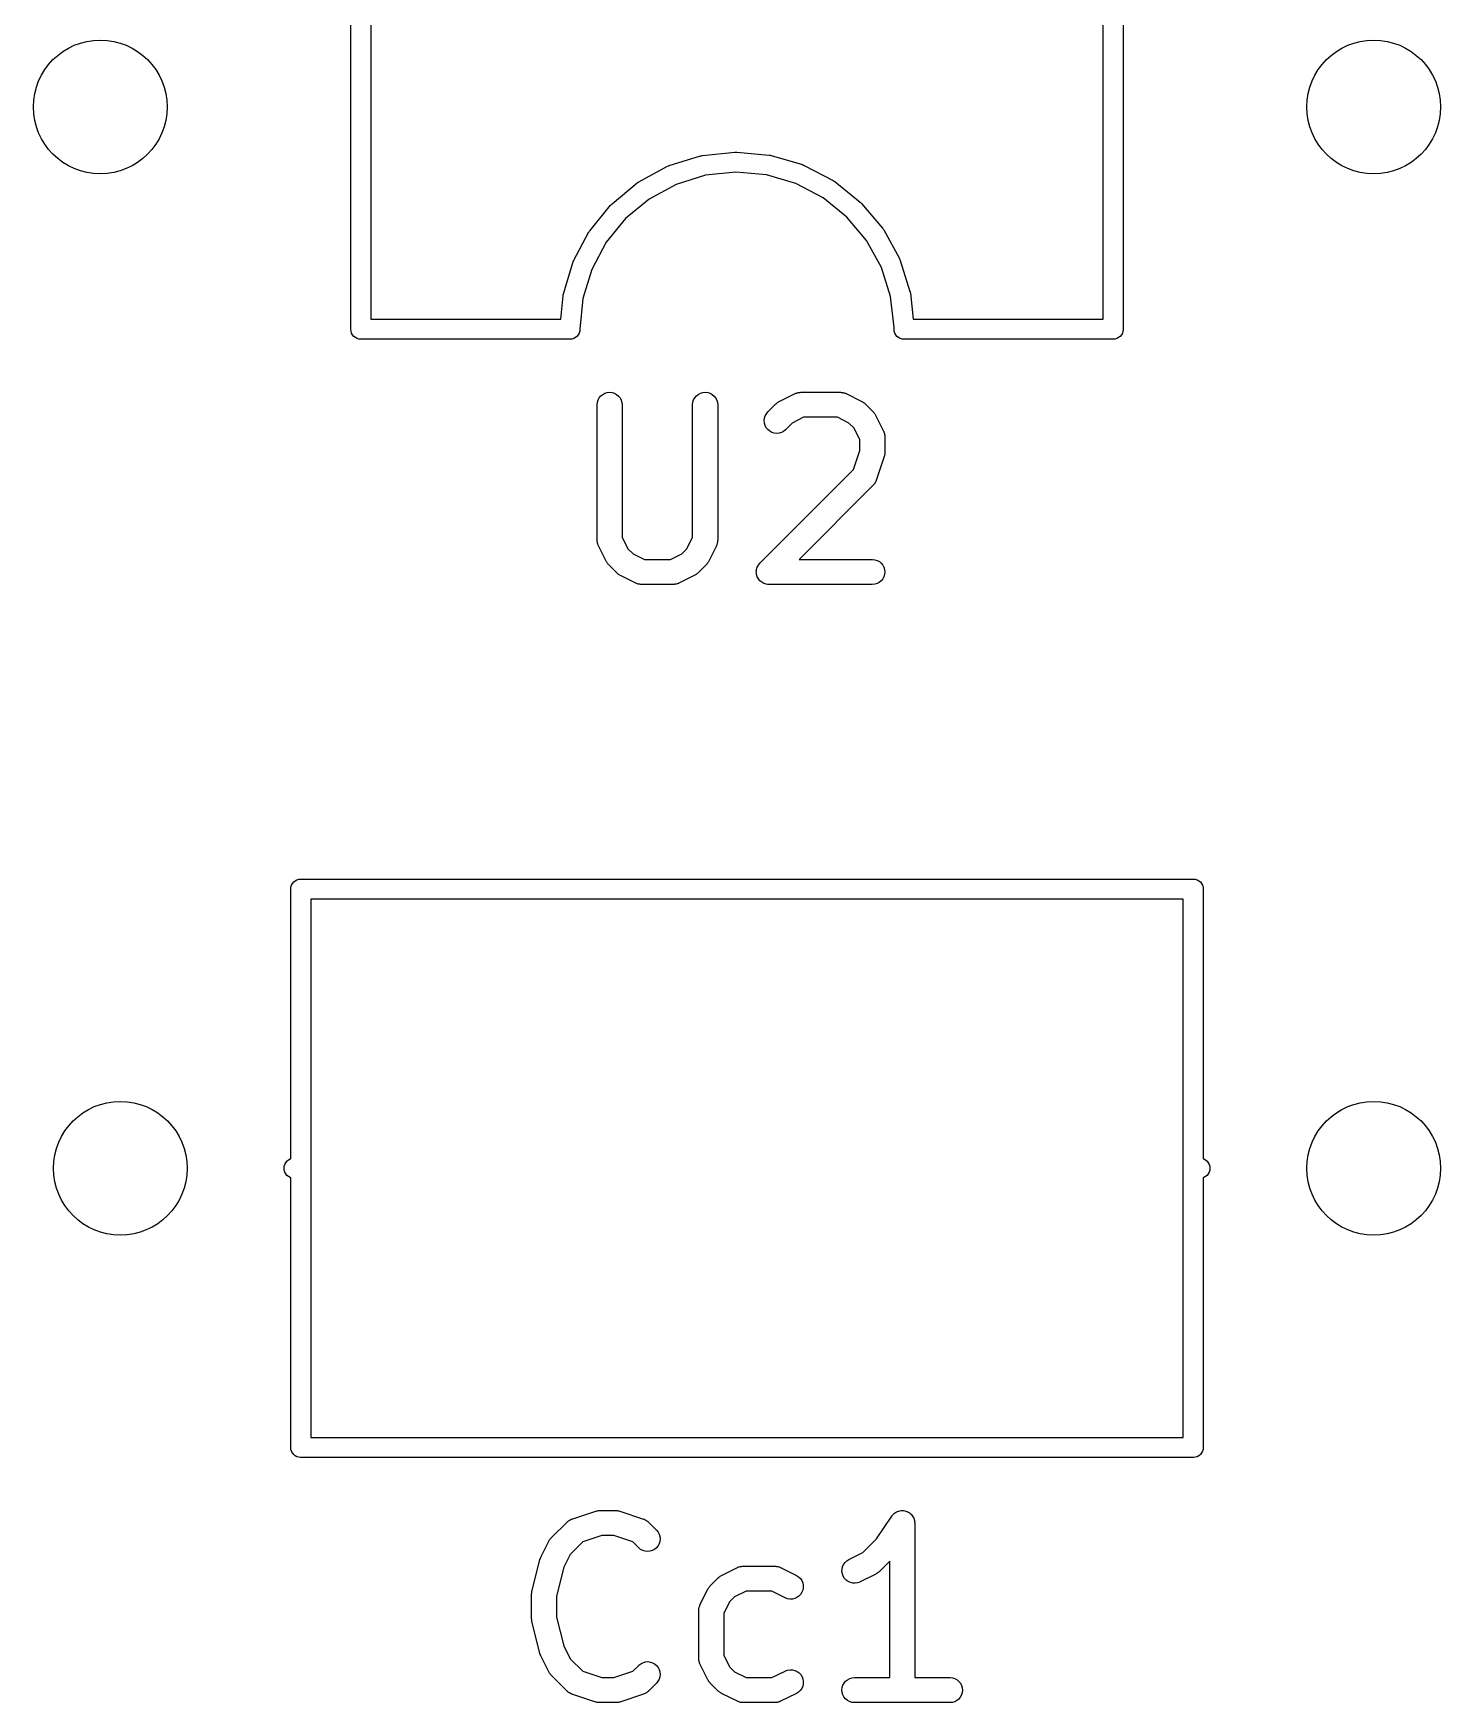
# Model space of a CAD drawing. Extents: x 93.9 to 128.9, y -118.8 to -92.
# Drawn here: x 94.85 to 103.27, y -118.77 to -108.78 of the extents above; entities that cross this region are included whole.
import ezdxf

# ---------------------------------------------------------------- set-up
doc = ezdxf.new("R2010")
doc.units = 0
doc.layers.add('BLACK', color=7, linetype='CONTINUOUS')

msp = doc.modelspace()

# ---------------------------------------------------------------- linework, layer by layer
at = {"layer": 'BLACK', "linetype": 'CONTINUOUS'}
for p, q in [((96.75, -110.547), (96.75, -100.273)), ((96.87, -100.33), (96.87, -110.49)), ((101.25, -110.49), (101.25, -100.33)), ((101.37, -100.273), (101.37, -110.547)), ((98.6547, -109.571), (98.8412, -109.513)), ((98.8412, -109.513), (98.842, -109.513)), ((98.842, -109.513), (98.8474, -109.512)), ((98.8474, -109.512), (98.8526, -109.511)), ((98.8526, -109.511), (99.0467, -109.49)), ((99.0467, -109.49), (99.0476, -109.49)), ((99.0476, -109.49), (99.053, -109.49)), ((99.053, -109.49), (99.0585, -109.49)), ((99.0585, -109.49), (99.2528, -109.508)), ((99.2528, -109.508), (99.2537, -109.508)), ((99.2537, -109.508), (99.259, -109.509)), ((99.259, -109.509), (99.2643, -109.51)), ((99.2643, -109.51), (99.4515, -109.565)), ((98.4723, -109.668), (98.6439, -109.575)), ((98.6439, -109.575), (98.6447, -109.575)), ((98.6447, -109.575), (98.6497, -109.573)), ((98.6497, -109.573), (98.6547, -109.571)), ((98.871, -109.629), (98.6958, -109.684)), ((99.0534, -109.61), (98.871, -109.629)), ((99.2361, -109.627), (99.0534, -109.61)), ((99.412, -109.679), (99.2361, -109.627)), ((99.4515, -109.565), (99.4523, -109.565)), ((99.4523, -109.565), (99.4574, -109.568)), ((99.4574, -109.568), (99.4624, -109.57)), ((99.4624, -109.57), (99.6354, -109.66)), ((98.3122, -109.799), (98.4626, -109.675)), ((98.4626, -109.675), (98.4632, -109.674)), ((98.4632, -109.674), (98.4678, -109.671)), ((98.4678, -109.671), (98.4723, -109.668)), ((98.6958, -109.684), (98.5345, -109.771)), ((99.5746, -109.764), (99.412, -109.679)), ((99.6354, -109.66), (99.6361, -109.66)), ((99.6361, -109.66), (99.6406, -109.664)), ((99.6406, -109.664), (99.6452, -109.666)), ((99.6452, -109.666), (99.7973, -109.789)), ((98.1806, -109.959), (98.3039, -109.807)), ((98.3039, -109.807), (98.3045, -109.807)), ((98.3045, -109.807), (98.3084, -109.803)), ((98.3084, -109.803), (98.3122, -109.799)), ((98.5345, -109.771), (98.3932, -109.888)), ((99.7175, -109.879), (99.5746, -109.764)), ((99.7973, -109.789), (99.7979, -109.789)), ((99.7979, -109.789), (99.8018, -109.793)), ((99.8018, -109.793), (99.8056, -109.797)), ((99.8056, -109.797), (99.9311, -109.946)), ((98.3932, -109.888), (98.2773, -110.03)), ((99.8354, -110.019), (99.7175, -109.879)), ((99.9311, -109.946), (99.9316, -109.947)), ((99.9316, -109.947), (99.9346, -109.952)), ((99.9346, -109.952), (99.9377, -109.956)), ((99.9377, -109.956), (100.032, -110.127)), ((98.0825, -110.141), (98.1741, -109.968)), ((98.1741, -109.968), (98.1745, -109.968)), ((98.1745, -109.968), (98.1776, -109.963)), ((98.1776, -109.963), (98.1806, -109.959)), ((98.2773, -110.03), (98.1912, -110.192)), ((99.9237, -110.18), (99.8354, -110.019)), ((98.0216, -110.338), (98.078, -110.152)), ((98.078, -110.152), (98.0783, -110.151)), ((98.0783, -110.151), (98.0804, -110.146)), ((98.0804, -110.146), (98.0825, -110.141)), ((100.032, -110.127), (100.032, -110.128)), ((100.032, -110.128), (100.034, -110.133)), ((100.034, -110.133), (100.036, -110.138)), ((100.036, -110.138), (100.095, -110.324)), ((98.1912, -110.192), (98.1382, -110.367)), ((99.9792, -110.355), (99.9237, -110.18)), ((98.0056, -110.49), (98.0193, -110.35)), ((98.0193, -110.35), (98.0194, -110.349)), ((98.0194, -110.349), (98.0206, -110.344)), ((98.0206, -110.344), (98.0216, -110.338)), ((99.9999, -110.54), (99.9792, -110.355)), ((100.095, -110.324), (100.096, -110.325)), ((100.096, -110.325), (100.097, -110.33)), ((100.097, -110.33), (100.098, -110.335)), ((100.098, -110.335), (100.115, -110.49)), ((98.1382, -110.367), (98.1203, -110.55)), ((96.7497, -110.55), (96.75, -110.547)), ((96.7509, -110.562), (96.7497, -110.55)), ((96.87, -110.49), (98.0056, -110.49)), ((98.1203, -110.55), (98.1191, -110.562)), ((98.1203, -110.55), (98.1203, -110.55)), ((99.9997, -110.55), (100, -110.547)), ((100.001, -110.562), (99.9997, -110.55)), ((100, -110.547), (99.9999, -110.54)), ((100.115, -110.49), (101.25, -110.49)), ((101.37, -110.556), (101.369, -110.562)), ((101.37, -110.547), (101.37, -110.55)), ((101.37, -110.55), (101.37, -110.553)), ((101.37, -110.553), (101.37, -110.553)), ((101.37, -110.553), (101.37, -110.556)), ((96.7543, -110.573), (96.7509, -110.562)), ((96.7599, -110.583), (96.7543, -110.573)), ((96.7674, -110.593), (96.7599, -110.583)), ((96.7765, -110.6), (96.7674, -110.593)), ((96.7869, -110.606), (96.7765, -110.6)), ((96.7982, -110.609), (96.7869, -110.606)), ((96.8071, -110.61), (96.7982, -110.609)), ((96.81, -110.61), (96.8071, -110.61)), ((96.8071, -110.61), (96.8071, -110.61)), ((96.8129, -110.61), (96.81, -110.61)), ((98.0629, -110.61), (96.8129, -110.61)), ((98.0718, -110.609), (98.0629, -110.61)), ((98.0831, -110.606), (98.0718, -110.609)), ((98.0935, -110.6), (98.0831, -110.606)), ((98.1026, -110.593), (98.0935, -110.6)), ((98.1101, -110.583), (98.1026, -110.593)), ((98.1157, -110.573), (98.1101, -110.583)), ((98.1191, -110.562), (98.1157, -110.573)), ((100.004, -110.573), (100.001, -110.562)), ((100.01, -110.583), (100.004, -110.573)), ((100.017, -110.593), (100.01, -110.583)), ((100.027, -110.6), (100.017, -110.593)), ((100.037, -110.606), (100.027, -110.6)), ((100.048, -110.609), (100.037, -110.606)), ((100.057, -110.61), (100.048, -110.609)), ((101.307, -110.61), (100.057, -110.61)), ((101.31, -110.61), (101.307, -110.61)), ((101.313, -110.61), (101.31, -110.61)), ((101.322, -110.609), (101.313, -110.61)), ((101.313, -110.61), (101.313, -110.61)), ((101.333, -110.606), (101.322, -110.609)), ((101.343, -110.6), (101.333, -110.606)), ((101.353, -110.593), (101.343, -110.6)), ((101.36, -110.583), (101.353, -110.593)), ((101.366, -110.573), (101.36, -110.583)), ((101.369, -110.562), (101.366, -110.573)), ((98.2362, -110.96), (98.2456, -110.949)), ((98.2456, -110.949), (98.257, -110.94)), ((98.257, -110.94), (98.27, -110.933)), ((98.27, -110.933), (98.284, -110.929)), ((98.284, -110.929), (98.2986, -110.927)), ((98.2986, -110.927), (98.3132, -110.929)), ((98.3132, -110.929), (98.3272, -110.933)), ((98.3272, -110.933), (98.34, -110.94)), ((98.34, -110.94), (98.3513, -110.95)), ((98.3513, -110.95), (98.3606, -110.961)), ((98.8076, -110.96), (98.817, -110.949)), ((98.817, -110.949), (98.8285, -110.94)), ((98.8285, -110.94), (98.8414, -110.933)), ((98.8414, -110.933), (98.8555, -110.929)), ((98.8555, -110.929), (98.87, -110.927)), ((98.87, -110.927), (98.8846, -110.929)), ((98.8846, -110.929), (98.8986, -110.933)), ((98.8986, -110.933), (98.9115, -110.94)), ((98.9115, -110.94), (98.9227, -110.95)), ((98.9227, -110.95), (98.932, -110.961)), ((99.3122, -110.983), (99.4074, -110.935)), ((99.4074, -110.935), (99.4083, -110.935)), ((99.4083, -110.935), (99.4104, -110.934)), ((99.4104, -110.934), (99.4124, -110.933)), ((99.4124, -110.933), (99.4173, -110.932)), ((99.4173, -110.932), (99.4221, -110.93)), ((99.4221, -110.93), (99.4243, -110.929)), ((99.4243, -110.929), (99.4264, -110.929)), ((99.4264, -110.929), (99.4315, -110.928)), ((99.4315, -110.928), (99.4365, -110.928)), ((99.4365, -110.928), (99.4388, -110.928)), ((99.4388, -110.928), (99.441, -110.927)), ((99.441, -110.927), (99.679, -110.927)), ((99.679, -110.927), (99.6801, -110.927)), ((99.6801, -110.927), (99.6823, -110.928)), ((99.6823, -110.928), (99.6845, -110.928)), ((99.6845, -110.928), (99.6896, -110.928)), ((99.6896, -110.928), (99.6946, -110.929)), ((99.6946, -110.929), (99.6967, -110.93)), ((99.6967, -110.93), (99.6989, -110.93)), ((99.6989, -110.93), (99.7037, -110.932)), ((99.7037, -110.932), (99.7086, -110.933)), ((99.7086, -110.933), (99.7105, -110.935)), ((99.7105, -110.935), (99.7126, -110.935)), ((99.7126, -110.935), (99.8078, -110.983)), ((98.2231, -111.001), (98.2247, -110.987)), ((98.2231, -111.002), (98.2231, -111.001)), ((98.2231, -111.812), (98.2231, -111.002)), ((98.2247, -110.987), (98.2292, -110.973)), ((98.2292, -110.973), (98.2362, -110.96)), ((98.3606, -110.961), (98.3674, -110.974)), ((98.3674, -110.974), (98.3717, -110.988)), ((98.3717, -110.988), (98.3731, -111.002)), ((98.3731, -111.002), (98.3731, -111.794)), ((98.7945, -111.001), (98.7962, -110.987)), ((98.7945, -111.002), (98.7945, -111.001)), ((98.7945, -111.794), (98.7945, -111.002)), ((98.7962, -110.987), (98.8006, -110.973)), ((98.8006, -110.973), (98.8076, -110.96)), ((98.932, -110.961), (98.9389, -110.974)), ((98.9389, -110.974), (98.9431, -110.988)), ((98.9431, -110.988), (98.9445, -111.002)), ((98.9445, -111.002), (98.9445, -111.812)), ((99.2358, -111.056), (99.2451, -111.045)), ((99.2451, -111.045), (99.2927, -110.997)), ((99.2927, -110.997), (99.2934, -110.996)), ((99.2934, -110.996), (99.2967, -110.994)), ((99.2967, -110.994), (99.2998, -110.991)), ((99.2998, -110.991), (99.3024, -110.989)), ((99.3024, -110.989), (99.3049, -110.987)), ((99.3049, -110.987), (99.3086, -110.985)), ((99.3086, -110.985), (99.3122, -110.983)), ((99.8078, -110.983), (99.8088, -110.983)), ((99.8088, -110.983), (99.8123, -110.986)), ((99.8123, -110.986), (99.816, -110.988)), ((99.816, -110.988), (99.8184, -110.99)), ((99.8184, -110.99), (99.821, -110.991)), ((99.821, -110.991), (99.8241, -110.994)), ((99.8241, -110.994), (99.8273, -110.997)), ((99.8273, -110.997), (99.8749, -111.045)), ((99.8749, -111.045), (99.8757, -111.045)), ((99.8757, -111.045), (99.8783, -111.049)), ((99.8783, -111.049), (99.8812, -111.052)), ((99.8812, -111.052), (99.8829, -111.054)), ((99.8829, -111.054), (99.8848, -111.057)), ((99.2231, -111.097), (99.2246, -111.083)), ((99.2245, -111.112), (99.2231, -111.097)), ((99.2287, -111.126), (99.2245, -111.112)), ((99.2246, -111.083), (99.2289, -111.069)), ((99.2355, -111.139), (99.2287, -111.126)), ((99.2289, -111.069), (99.2358, -111.056)), ((99.2447, -111.15), (99.2355, -111.139)), ((99.2559, -111.16), (99.2447, -111.15)), ((99.3504, -111.151), (99.3389, -111.161)), ((99.3511, -111.151), (99.3504, -111.151)), ((99.3901, -111.112), (99.3511, -111.151)), ((99.4587, -111.077), (99.3901, -111.112)), ((99.6613, -111.077), (99.4587, -111.077)), ((99.7299, -111.112), (99.6613, -111.077)), ((99.7603, -111.142), (99.7299, -111.112)), ((99.7945, -111.211), (99.7603, -111.142)), ((99.8848, -111.057), (99.8867, -111.061)), ((99.8867, -111.061), (99.889, -111.064)), ((99.889, -111.064), (99.9366, -111.159)), ((99.2688, -111.167), (99.2559, -111.16)), ((99.2828, -111.171), (99.2688, -111.167)), ((99.2973, -111.173), (99.2828, -111.171)), ((99.3119, -111.171), (99.2973, -111.173)), ((99.3259, -111.167), (99.3119, -111.171)), ((99.3389, -111.161), (99.3259, -111.167)), ((99.7945, -111.276), (99.7945, -111.211)), ((99.9366, -111.159), (99.9371, -111.16)), ((99.9371, -111.16), (99.9378, -111.162)), ((99.9378, -111.162), (99.9389, -111.164)), ((99.9389, -111.164), (99.9403, -111.169)), ((99.9403, -111.169), (99.9421, -111.174)), ((99.9421, -111.174), (99.9425, -111.176)), ((99.9425, -111.176), (99.9431, -111.178)), ((99.9431, -111.178), (99.9436, -111.183)), ((99.9436, -111.183), (99.9444, -111.188)), ((99.9444, -111.188), (99.9443, -111.191)), ((99.9443, -111.191), (99.9445, -111.193)), ((99.9445, -111.193), (99.9445, -111.288)), ((99.7564, -111.39), (99.7945, -111.276)), ((99.9407, -111.312), (99.8931, -111.455)), ((99.9416, -111.308), (99.9407, -111.312)), ((99.9429, -111.304), (99.9416, -111.308)), ((99.9432, -111.301), (99.9429, -111.304)), ((99.9439, -111.298), (99.9432, -111.301)), ((99.944, -111.293), (99.9439, -111.298)), ((99.9445, -111.289), (99.944, -111.293)), ((99.9445, -111.288), (99.9445, -111.289)), ((99.1974, -111.949), (99.7564, -111.39)), ((99.8749, -111.484), (99.4315, -111.927)), ((99.8763, -111.482), (99.8749, -111.484)), ((99.878, -111.481), (99.8763, -111.482)), ((99.881, -111.477), (99.878, -111.481)), ((99.8842, -111.473), (99.881, -111.477)), ((99.8853, -111.471), (99.8842, -111.473)), ((99.8866, -111.469), (99.8853, -111.471)), ((99.8887, -111.464), (99.8866, -111.469)), ((99.8911, -111.46), (99.8887, -111.464)), ((99.8918, -111.458), (99.8911, -111.46)), ((99.8927, -111.456), (99.8918, -111.458)), ((99.8931, -111.455), (99.8927, -111.456)), ((98.2233, -111.814), (98.2231, -111.812)), ((98.2232, -111.816), (98.2233, -111.814)), ((98.224, -111.821), (98.2232, -111.816)), ((98.2245, -111.826), (98.224, -111.821)), ((98.2252, -111.829), (98.2245, -111.826)), ((98.2255, -111.831), (98.2252, -111.829)), ((98.2273, -111.836), (98.2255, -111.831)), ((98.2288, -111.84), (98.2273, -111.836)), ((98.2298, -111.842), (98.2288, -111.84)), ((98.2306, -111.845), (98.2298, -111.842)), ((98.231, -111.845), (98.2306, -111.845)), ((98.2786, -111.941), (98.231, -111.845)), ((98.3731, -111.794), (98.4074, -111.863)), ((98.7603, -111.863), (98.7945, -111.794)), ((98.9366, -111.845), (98.889, -111.941)), ((98.9374, -111.843), (98.9366, -111.845)), ((98.9385, -111.841), (98.9374, -111.843)), ((98.94, -111.837), (98.9385, -111.841)), ((98.9418, -111.832), (98.94, -111.837)), ((98.9422, -111.83), (98.9418, -111.832)), ((98.9429, -111.827), (98.9422, -111.83)), ((98.9435, -111.822), (98.9429, -111.827)), ((98.9443, -111.817), (98.9435, -111.822)), ((98.9445, -111.813), (98.9443, -111.815)), ((98.9443, -111.815), (98.9443, -111.817)), ((98.9445, -111.812), (98.9445, -111.813)), ((98.2809, -111.944), (98.2786, -111.941)), ((98.2828, -111.948), (98.2809, -111.944)), ((98.2848, -111.95), (98.2828, -111.948)), ((98.2864, -111.953), (98.2848, -111.95)), ((98.2893, -111.956), (98.2864, -111.953)), ((98.4074, -111.863), (98.4378, -111.893)), ((98.4378, -111.893), (98.5063, -111.927)), ((98.5063, -111.927), (98.6613, -111.927)), ((98.6613, -111.927), (98.7299, -111.893)), ((98.7299, -111.893), (98.7603, -111.863)), ((98.8805, -111.954), (98.8776, -111.957)), ((98.8822, -111.951), (98.8805, -111.954)), ((98.8842, -111.949), (98.8822, -111.951)), ((98.8862, -111.945), (98.8842, -111.949)), ((98.8885, -111.942), (98.8862, -111.945)), ((98.889, -111.941), (98.8885, -111.942)), ((99.1929, -111.955), (99.1974, -111.949)), ((99.4315, -111.927), (99.8695, -111.927)), ((99.8695, -111.927), (99.8706, -111.927)), ((99.8706, -111.927), (99.8851, -111.929)), ((99.8851, -111.929), (99.8991, -111.933)), ((99.8991, -111.933), (99.9119, -111.94)), ((99.9119, -111.94), (99.9231, -111.95)), ((99.9231, -111.95), (99.9323, -111.961)), ((98.2919, -111.959), (98.2893, -111.956)), ((98.2927, -111.96), (98.2919, -111.959)), ((98.3403, -112.008), (98.2927, -111.96)), ((98.3436, -112.01), (98.3403, -112.008)), ((98.3466, -112.013), (98.3436, -112.01)), ((98.3492, -112.015), (98.3466, -112.013)), ((98.3516, -112.017), (98.3492, -112.015)), ((98.3553, -112.019), (98.3516, -112.017)), ((98.3589, -112.021), (98.3553, -112.019)), ((98.3598, -112.022), (98.3589, -112.021)), ((98.455, -112.069), (98.3598, -112.022)), ((98.8078, -112.022), (98.7126, -112.069)), ((98.8114, -112.02), (98.8078, -112.022)), ((98.8151, -112.018), (98.8114, -112.02)), ((98.8176, -112.016), (98.8151, -112.018)), ((98.8202, -112.014), (98.8176, -112.016)), ((98.8233, -112.011), (98.8202, -112.014)), ((98.8266, -112.009), (98.8233, -112.011)), ((98.8273, -112.008), (98.8266, -112.009)), ((98.8749, -111.96), (98.8273, -112.008)), ((98.8776, -111.957), (98.8749, -111.96)), ((99.1755, -112.002), (99.1762, -111.995)), ((99.1762, -112.009), (99.1755, -112.002)), ((99.1755, -112.002), (99.1755, -112.002)), ((99.1755, -112.002), (99.1755, -112.002)), ((99.1762, -111.995), (99.177, -111.988)), ((99.1768, -112.016), (99.1762, -112.009)), ((99.1768, -112.017), (99.1768, -112.016)), ((99.1769, -112.017), (99.1768, -112.017)), ((99.1789, -112.024), (99.1769, -112.017)), ((99.177, -111.987), (99.1792, -111.98)), ((99.177, -111.988), (99.177, -111.987)), ((99.177, -111.987), (99.177, -111.987)), ((99.1809, -112.03), (99.1789, -112.024)), ((99.1792, -111.98), (99.1812, -111.974)), ((99.181, -112.031), (99.1809, -112.03)), ((99.1845, -112.037), (99.181, -112.031)), ((99.181, -112.031), (99.181, -112.031)), ((99.1812, -111.974), (99.1813, -111.973)), ((99.1813, -111.973), (99.1848, -111.967)), ((99.1813, -111.973), (99.1813, -111.973)), ((99.1877, -112.043), (99.1845, -112.037)), ((99.1848, -111.967), (99.1882, -111.961)), ((99.1878, -112.044), (99.1877, -112.043)), ((99.1879, -112.044), (99.1878, -112.044)), ((99.1924, -112.049), (99.1879, -112.044)), ((99.1882, -111.961), (99.1883, -111.96)), ((99.1882, -111.961), (99.1882, -111.961)), ((99.1883, -111.96), (99.1929, -111.955)), ((99.1969, -112.055), (99.1924, -112.049)), ((99.9317, -112.044), (99.9224, -112.056)), ((99.9387, -112.031), (99.9317, -112.044)), ((99.9323, -111.961), (99.9391, -111.974)), ((99.943, -112.017), (99.9387, -112.031)), ((99.9391, -111.974), (99.9432, -111.988)), ((99.9445, -112.003), (99.943, -112.017)), ((99.9432, -111.988), (99.9445, -112.003)), ((98.4571, -112.07), (98.455, -112.069)), ((98.459, -112.071), (98.4571, -112.07)), ((98.4639, -112.073), (98.459, -112.071)), ((98.4687, -112.075), (98.4639, -112.073)), ((98.4709, -112.075), (98.4687, -112.075)), ((98.473, -112.076), (98.4709, -112.075)), ((98.4781, -112.076), (98.473, -112.076)), ((98.4831, -112.077), (98.4781, -112.076)), ((98.4853, -112.077), (98.4831, -112.077)), ((98.4875, -112.077), (98.4853, -112.077)), ((98.4886, -112.077), (98.4875, -112.077)), ((98.679, -112.077), (98.4886, -112.077)), ((98.6812, -112.077), (98.679, -112.077)), ((98.6834, -112.077), (98.6812, -112.077)), ((98.6885, -112.076), (98.6834, -112.077)), ((98.6936, -112.076), (98.6885, -112.076)), ((98.6957, -112.075), (98.6936, -112.076)), ((98.6979, -112.075), (98.6957, -112.075)), ((98.7027, -112.073), (98.6979, -112.075)), ((98.7076, -112.072), (98.7027, -112.073)), ((98.7096, -112.071), (98.7076, -112.072)), ((98.7116, -112.07), (98.7096, -112.071)), ((98.7126, -112.069), (98.7116, -112.07)), ((99.197, -112.055), (99.1969, -112.055)), ((99.1971, -112.055), (99.197, -112.055)), ((99.2026, -112.06), (99.1971, -112.055)), ((99.2081, -112.064), (99.2026, -112.06)), ((99.2082, -112.064), (99.2081, -112.064)), ((99.2083, -112.064), (99.2082, -112.064)), ((99.2147, -112.068), (99.2083, -112.064)), ((99.2209, -112.071), (99.2147, -112.068)), ((99.2211, -112.071), (99.2209, -112.071)), ((99.2212, -112.071), (99.2211, -112.071)), ((99.2281, -112.074), (99.2212, -112.071)), ((99.2349, -112.076), (99.2281, -112.074)), ((99.235, -112.076), (99.2349, -112.076)), ((99.2351, -112.076), (99.235, -112.076)), ((99.2423, -112.077), (99.2351, -112.076)), ((99.2494, -112.077), (99.2423, -112.077)), ((99.2497, -112.077), (99.2494, -112.077)), ((99.2505, -112.077), (99.2497, -112.077)), ((99.2497, -112.077), (99.2497, -112.077)), ((99.2497, -112.077), (99.2497, -112.077)), ((99.8695, -112.077), (99.2505, -112.077)), ((99.8841, -112.076), (99.8695, -112.077)), ((99.8981, -112.072), (99.8841, -112.076)), ((99.911, -112.065), (99.8981, -112.072)), ((99.9224, -112.056), (99.911, -112.065)), ((96.4074, -113.857), (96.4165, -113.85)), ((96.4165, -113.85), (96.4269, -113.844)), ((96.4269, -113.844), (96.4382, -113.841)), ((96.4382, -113.841), (96.4471, -113.84)), ((96.4471, -113.84), (96.45, -113.84)), ((96.45, -113.84), (96.4529, -113.84)), ((96.4529, -113.84), (101.787, -113.84)), ((101.787, -113.84), (101.79, -113.84)), ((101.79, -113.84), (101.793, -113.84)), ((101.793, -113.84), (101.802, -113.841)), ((101.802, -113.841), (101.813, -113.844)), ((101.813, -113.844), (101.823, -113.85)), ((101.823, -113.85), (101.833, -113.857)), ((96.3897, -113.9), (96.3909, -113.888)), ((96.39, -113.903), (96.3897, -113.9)), ((96.39, -115.513), (96.39, -113.903)), ((96.3909, -113.888), (96.3943, -113.877)), ((96.3943, -113.877), (96.3999, -113.867)), ((96.3999, -113.867), (96.4074, -113.857)), ((101.833, -113.857), (101.84, -113.867)), ((101.84, -113.867), (101.846, -113.877)), ((101.846, -113.877), (101.849, -113.888)), ((101.849, -113.888), (101.85, -113.9)), ((101.85, -113.9), (101.85, -113.903)), ((101.85, -113.903), (101.85, -115.513)), ((96.51, -113.96), (96.51, -115.567)), ((101.73, -113.96), (96.51, -113.96)), ((101.73, -115.567), (101.73, -113.96)), ((96.3509, -115.558), (96.3543, -115.547)), ((96.3543, -115.547), (96.3599, -115.537)), ((96.3599, -115.537), (96.3674, -115.527)), ((96.3674, -115.527), (96.3765, -115.52)), ((96.3765, -115.52), (96.3869, -115.514)), ((96.3869, -115.514), (96.39, -115.513)), ((101.85, -115.513), (101.853, -115.514)), ((101.853, -115.514), (101.863, -115.52)), ((101.863, -115.52), (101.873, -115.527)), ((101.873, -115.527), (101.88, -115.537)), ((101.88, -115.537), (101.886, -115.547)), ((101.886, -115.547), (101.889, -115.558)), ((96.3497, -115.57), (96.3509, -115.558)), ((96.3509, -115.582), (96.3497, -115.57)), ((96.3543, -115.593), (96.3509, -115.582)), ((96.3599, -115.603), (96.3543, -115.593)), ((96.3674, -115.613), (96.3599, -115.603)), ((96.3765, -115.62), (96.3674, -115.613)), ((96.3869, -115.626), (96.3765, -115.62)), ((96.39, -115.627), (96.3869, -115.626)), ((96.39, -117.237), (96.39, -115.627)), ((96.51, -115.567), (96.5103, -115.57)), ((96.5103, -115.57), (96.51, -115.573)), ((96.51, -115.573), (96.51, -117.18)), ((101.73, -115.57), (101.73, -115.567)), ((101.73, -115.573), (101.73, -115.57)), ((101.73, -117.18), (101.73, -115.573)), ((101.853, -115.626), (101.85, -115.627)), ((101.85, -115.627), (101.85, -117.237)), ((101.863, -115.62), (101.853, -115.626)), ((101.873, -115.613), (101.863, -115.62)), ((101.88, -115.603), (101.873, -115.613)), ((101.886, -115.593), (101.88, -115.603)), ((101.889, -115.582), (101.886, -115.593)), ((101.889, -115.558), (101.89, -115.57)), ((101.89, -115.57), (101.889, -115.582)), ((96.3897, -117.24), (96.39, -117.237)), ((96.3909, -117.252), (96.3897, -117.24)), ((96.51, -117.18), (101.73, -117.18)), ((101.85, -117.24), (101.849, -117.252)), ((101.85, -117.237), (101.85, -117.24)), ((96.3943, -117.263), (96.3909, -117.252)), ((96.3999, -117.273), (96.3943, -117.263)), ((96.4074, -117.283), (96.3999, -117.273)), ((96.4165, -117.29), (96.4074, -117.283)), ((96.4269, -117.296), (96.4165, -117.29)), ((96.4382, -117.299), (96.4269, -117.296)), ((96.4471, -117.3), (96.4382, -117.299)), ((96.45, -117.3), (96.4471, -117.3)), ((96.4471, -117.3), (96.4471, -117.3)), ((96.4529, -117.3), (96.45, -117.3)), ((101.787, -117.3), (96.4529, -117.3)), ((101.79, -117.3), (101.787, -117.3)), ((101.793, -117.3), (101.79, -117.3)), ((101.802, -117.299), (101.793, -117.3)), ((101.793, -117.3), (101.793, -117.3)), ((101.813, -117.296), (101.802, -117.299)), ((101.823, -117.29), (101.813, -117.296)), ((101.833, -117.283), (101.823, -117.29)), ((101.84, -117.273), (101.833, -117.283)), ((101.846, -117.263), (101.84, -117.273)), ((101.849, -117.252), (101.846, -117.263)), ((98.0725, -117.669), (98.2153, -117.621)), ((98.2153, -117.621), (98.2163, -117.621)), ((98.2163, -117.621), (98.2204, -117.62)), ((98.2204, -117.62), (98.2245, -117.619)), ((98.2245, -117.619), (98.2276, -117.619)), ((98.2276, -117.619), (98.2306, -117.618)), ((98.2306, -117.618), (98.2348, -117.618)), ((98.2348, -117.618), (98.239, -117.617)), ((98.239, -117.617), (98.3343, -117.617)), ((98.3343, -117.617), (98.3353, -117.617)), ((98.3353, -117.617), (98.3395, -117.618)), ((98.3395, -117.618), (98.3437, -117.618)), ((98.3437, -117.618), (98.3468, -117.619)), ((98.3468, -117.619), (98.3499, -117.619)), ((98.3499, -117.619), (98.3539, -117.62)), ((98.3539, -117.62), (98.358, -117.621)), ((98.358, -117.621), (98.5009, -117.669)), ((99.9868, -117.65), (99.9915, -117.644)), ((99.9915, -117.644), (99.9961, -117.639)), ((99.9961, -117.639), (99.9961, -117.639)), ((99.9961, -117.639), (99.9962, -117.639)), ((99.9962, -117.639), (100.002, -117.634)), ((100.002, -117.634), (100.008, -117.63)), ((100.008, -117.63), (100.014, -117.626)), ((100.008, -117.63), (100.008, -117.63)), ((100.008, -117.63), (100.008, -117.63)), ((100.014, -117.626), (100.02, -117.623)), ((100.02, -117.623), (100.021, -117.623)), ((100.021, -117.623), (100.028, -117.621)), ((100.021, -117.623), (100.021, -117.623)), ((100.028, -117.621), (100.035, -117.619)), ((100.035, -117.619), (100.042, -117.618)), ((100.035, -117.619), (100.035, -117.619)), ((100.035, -117.619), (100.035, -117.619)), ((100.042, -117.618), (100.049, -117.617)), ((100.049, -117.617), (100.049, -117.617)), ((100.049, -117.617), (100.057, -117.618)), ((100.049, -117.617), (100.049, -117.617)), ((100.057, -117.618), (100.064, -117.619)), ((100.064, -117.619), (100.064, -117.619)), ((100.064, -117.619), (100.064, -117.619)), ((100.064, -117.619), (100.071, -117.621)), ((100.071, -117.621), (100.078, -117.623)), ((100.078, -117.623), (100.078, -117.623)), ((100.078, -117.623), (100.078, -117.623)), ((100.078, -117.623), (100.084, -117.627)), ((100.084, -117.627), (100.091, -117.63)), ((100.091, -117.63), (100.091, -117.63)), ((100.091, -117.63), (100.091, -117.63)), ((100.091, -117.63), (100.096, -117.635)), ((100.096, -117.635), (100.102, -117.64)), ((100.102, -117.64), (100.102, -117.64)), ((100.102, -117.64), (100.102, -117.64)), ((100.102, -117.64), (100.107, -117.646)), ((100.107, -117.646), (100.111, -117.651)), ((97.9479, -117.782), (98.0432, -117.687)), ((98.0432, -117.687), (98.0439, -117.686)), ((98.0439, -117.686), (98.0456, -117.685)), ((98.0456, -117.685), (98.0471, -117.683)), ((98.0471, -117.683), (98.0513, -117.68)), ((98.0513, -117.68), (98.0553, -117.677)), ((98.0553, -117.677), (98.0573, -117.676)), ((98.0573, -117.676), (98.0591, -117.675)), ((98.0591, -117.675), (98.0638, -117.673)), ((98.0638, -117.673), (98.0683, -117.67)), ((98.0683, -117.67), (98.0705, -117.67)), ((98.0705, -117.67), (98.0725, -117.669)), ((98.5009, -117.669), (98.5019, -117.669)), ((98.5019, -117.669), (98.5039, -117.67)), ((98.5039, -117.67), (98.506, -117.671)), ((98.506, -117.671), (98.5105, -117.673)), ((98.5105, -117.673), (98.5151, -117.675)), ((98.5151, -117.675), (98.5169, -117.677)), ((98.5169, -117.677), (98.5189, -117.678)), ((98.5189, -117.678), (98.5228, -117.681)), ((98.5228, -117.681), (98.527, -117.684)), ((98.527, -117.684), (98.5285, -117.686)), ((98.5285, -117.686), (98.5302, -117.687)), ((98.5302, -117.687), (98.5778, -117.735)), ((98.5778, -117.735), (98.5785, -117.735)), ((98.5785, -117.735), (98.5877, -117.747)), ((99.895, -117.787), (99.9862, -117.651)), ((99.9862, -117.651), (99.9867, -117.65)), ((99.9867, -117.65), (99.9867, -117.65)), ((99.9867, -117.65), (99.9867, -117.65)), ((99.9867, -117.65), (99.9868, -117.65)), ((100.111, -117.651), (100.111, -117.651)), ((100.111, -117.651), (100.111, -117.651)), ((100.111, -117.651), (100.115, -117.658)), ((100.115, -117.658), (100.118, -117.664)), ((100.118, -117.664), (100.118, -117.664)), ((100.118, -117.664), (100.118, -117.664)), ((100.118, -117.664), (100.12, -117.671)), ((100.12, -117.671), (100.122, -117.678)), ((100.122, -117.678), (100.122, -117.678)), ((100.122, -117.678), (100.122, -117.678)), ((100.122, -117.678), (100.123, -117.685)), ((100.123, -117.685), (100.124, -117.692)), ((100.124, -117.692), (100.124, -118.617)), ((97.8863, -117.897), (97.9339, -117.802)), ((97.9339, -117.802), (97.9343, -117.801)), ((97.9343, -117.801), (97.9366, -117.797)), ((97.9366, -117.797), (97.9386, -117.794)), ((97.9386, -117.794), (97.9406, -117.791)), ((97.9406, -117.791), (97.9423, -117.788)), ((97.9423, -117.788), (97.9452, -117.785)), ((97.9452, -117.785), (97.9479, -117.782)), ((98.1367, -117.806), (98.0626, -117.88)), ((98.2512, -117.767), (98.1367, -117.806)), ((98.3221, -117.767), (98.2512, -117.767)), ((98.4366, -117.806), (98.3221, -117.767)), ((98.4717, -117.841), (98.4366, -117.806)), ((98.483, -117.85), (98.4717, -117.841)), ((98.5774, -117.841), (98.566, -117.85)), ((98.5868, -117.83), (98.5774, -117.841)), ((98.5938, -117.817), (98.5868, -117.83)), ((98.5877, -117.747), (98.5944, -117.76)), ((98.5982, -117.803), (98.5938, -117.817)), ((98.5944, -117.76), (98.5985, -117.774)), ((98.5998, -117.788), (98.5982, -117.803)), ((98.5985, -117.774), (98.5998, -117.788)), ((99.8137, -117.869), (99.895, -117.787)), ((97.833, -118.103), (97.8806, -117.912)), ((97.8806, -117.912), (97.8808, -117.911)), ((97.8808, -117.911), (97.881, -117.911)), ((97.881, -117.911), (97.8835, -117.904)), ((97.881, -117.911), (97.881, -117.911)), ((97.8835, -117.904), (97.8859, -117.898)), ((97.8859, -117.898), (97.8861, -117.897)), ((97.8861, -117.897), (97.8863, -117.897)), ((98.0626, -117.88), (98.0241, -117.957)), ((98.4959, -117.857), (98.483, -117.85)), ((98.5099, -117.861), (98.4959, -117.857)), ((98.5245, -117.863), (98.5099, -117.861)), ((98.5391, -117.861), (98.5245, -117.863)), ((98.5531, -117.857), (98.5391, -117.861)), ((98.566, -117.85), (98.5531, -117.857)), ((99.6918, -117.954), (99.6978, -117.941)), ((99.6978, -117.941), (99.7063, -117.929)), ((99.7063, -117.929), (99.7169, -117.919)), ((99.7169, -117.919), (99.7293, -117.911)), ((99.7293, -117.911), (99.8137, -117.869)), ((99.9736, -117.921), (99.9111, -117.984)), ((99.9736, -118.617), (99.9736, -117.921)), ((98.0241, -117.957), (97.9807, -118.13)), ((98.9003, -118.068), (98.9479, -118.02)), ((98.9479, -118.02), (98.9487, -118.02)), ((98.9487, -118.02), (98.952, -118.017)), ((98.952, -118.017), (98.955, -118.014)), ((98.955, -118.014), (98.9577, -118.012)), ((98.9577, -118.012), (98.9601, -118.01)), ((98.9601, -118.01), (98.9638, -118.008)), ((98.9638, -118.008), (98.9674, -118.006)), ((98.9674, -118.006), (99.0626, -117.959)), ((99.0626, -117.959), (99.0636, -117.958)), ((99.0636, -117.958), (99.0657, -117.957)), ((99.0657, -117.957), (99.0676, -117.956)), ((99.0676, -117.956), (99.0725, -117.955)), ((99.0725, -117.955), (99.0773, -117.953)), ((99.0773, -117.953), (99.0795, -117.953)), ((99.0795, -117.953), (99.0816, -117.952)), ((99.0816, -117.952), (99.0867, -117.952)), ((99.0867, -117.952), (99.0918, -117.951)), ((99.0918, -117.951), (99.094, -117.951)), ((99.094, -117.951), (99.0962, -117.951)), ((99.0962, -117.951), (99.2867, -117.951)), ((99.2867, -117.951), (99.2877, -117.951)), ((99.2877, -117.951), (99.2899, -117.951)), ((99.2899, -117.951), (99.2921, -117.951)), ((99.2921, -117.951), (99.2972, -117.952)), ((99.2972, -117.952), (99.3023, -117.952)), ((99.3023, -117.952), (99.3044, -117.953)), ((99.3044, -117.953), (99.3065, -117.953)), ((99.3065, -117.953), (99.3113, -117.955)), ((99.3113, -117.955), (99.3162, -117.957)), ((99.3162, -117.957), (99.3181, -117.958)), ((99.3181, -117.958), (99.3202, -117.959)), ((99.3202, -117.959), (99.4154, -118.006)), ((99.4154, -118.006), (99.4164, -118.007)), ((99.4164, -118.007), (99.4287, -118.015)), ((99.4287, -118.015), (99.4392, -118.025)), ((99.4392, -118.025), (99.4475, -118.037)), ((99.4475, -118.037), (99.4533, -118.05)), ((99.688, -117.983), (99.6885, -117.968)), ((99.6904, -117.997), (99.688, -117.983)), ((99.6885, -117.968), (99.6918, -117.954)), ((99.6955, -118.011), (99.6904, -117.997)), ((99.7032, -118.024), (99.6955, -118.011)), ((99.7132, -118.034), (99.7032, -118.024)), ((99.7251, -118.043), (99.7132, -118.034)), ((99.7384, -118.049), (99.7251, -118.043)), ((99.7955, -118.046), (99.7817, -118.051)), ((99.7964, -118.045), (99.7955, -118.046)), ((99.8916, -117.998), (99.7964, -118.045)), ((99.8952, -117.995), (99.8916, -117.998)), ((99.8989, -117.993), (99.8952, -117.995)), ((99.9014, -117.991), (99.8989, -117.993)), ((99.904, -117.99), (99.9014, -117.991)), ((99.9071, -117.987), (99.904, -117.99)), ((99.9104, -117.984), (99.9071, -117.987)), ((99.9111, -117.984), (99.9104, -117.984)), ((97.8307, -118.12), (97.8309, -118.119)), ((97.8307, -118.121), (97.8307, -118.12)), ((97.8307, -118.264), (97.8307, -118.121)), ((97.8308, -118.117), (97.8317, -118.111)), ((97.8309, -118.119), (97.8308, -118.117)), ((97.8317, -118.111), (97.8324, -118.105)), ((97.8324, -118.105), (97.8328, -118.104)), ((97.8328, -118.104), (97.833, -118.103)), ((97.9807, -118.13), (97.9807, -118.255)), ((98.8386, -118.183), (98.8863, -118.087)), ((98.8863, -118.087), (98.8867, -118.086)), ((98.8867, -118.086), (98.889, -118.083)), ((98.889, -118.083), (98.891, -118.079)), ((98.891, -118.079), (98.893, -118.077)), ((98.893, -118.077), (98.8947, -118.074)), ((98.8947, -118.074), (98.8976, -118.071)), ((98.8976, -118.071), (98.9003, -118.068)), ((99.0454, -118.135), (99.015, -118.165)), ((99.1139, -118.101), (99.0454, -118.135)), ((99.269, -118.101), (99.1139, -118.101)), ((99.3484, -118.14), (99.269, -118.101)), ((99.362, -118.146), (99.3484, -118.14)), ((99.3765, -118.148), (99.362, -118.146)), ((99.4054, -118.145), (99.3911, -118.148)), ((99.4188, -118.139), (99.4054, -118.145)), ((99.4307, -118.13), (99.4188, -118.139)), ((99.4409, -118.12), (99.4307, -118.13)), ((99.4487, -118.107), (99.4409, -118.12)), ((99.4541, -118.094), (99.4487, -118.107)), ((99.4533, -118.05), (99.4564, -118.065)), ((99.4567, -118.079), (99.4541, -118.094)), ((99.4564, -118.065), (99.4567, -118.079)), ((99.7526, -118.052), (99.7384, -118.049)), ((99.7673, -118.053), (99.7526, -118.052)), ((99.7817, -118.051), (99.7673, -118.053)), ((98.8307, -118.215), (98.831, -118.213)), ((98.8307, -118.216), (98.8307, -118.215)), ((98.8307, -118.502), (98.8307, -118.216)), ((98.8309, -118.211), (98.8318, -118.206)), ((98.831, -118.213), (98.8309, -118.211)), ((98.8318, -118.206), (98.8324, -118.201)), ((98.8324, -118.201), (98.833, -118.198)), ((98.833, -118.198), (98.8334, -118.196)), ((98.8334, -118.196), (98.8352, -118.192)), ((98.8352, -118.192), (98.8368, -118.187)), ((98.8368, -118.187), (98.8378, -118.185)), ((98.8378, -118.185), (98.8386, -118.183)), ((99.015, -118.165), (98.9807, -118.234)), ((98.9807, -118.234), (98.9807, -118.484)), ((99.3911, -118.148), (99.3765, -118.148)), ((97.8308, -118.265), (97.8307, -118.264)), ((97.8308, -118.266), (97.8308, -118.265)), ((97.8316, -118.272), (97.8308, -118.266)), ((97.8321, -118.278), (97.8316, -118.272)), ((97.8325, -118.28), (97.8321, -118.278)), ((97.8327, -118.281), (97.8325, -118.28)), ((97.833, -118.282), (97.8327, -118.281)), ((97.8806, -118.472), (97.833, -118.282)), ((97.9807, -118.255), (98.0241, -118.428)), ((98.0241, -118.428), (98.0626, -118.505)), ((97.8807, -118.473), (97.8806, -118.472)), ((97.8831, -118.48), (97.8807, -118.473)), ((97.8807, -118.473), (97.8807, -118.473)), ((97.8855, -118.486), (97.8831, -118.48)), ((97.8857, -118.487), (97.8855, -118.486)), ((97.8858, -118.487), (97.8857, -118.487)), ((97.8863, -118.488), (97.8858, -118.487)), ((97.9339, -118.583), (97.8863, -118.488)), ((98.0626, -118.505), (98.1367, -118.579)), ((98.4366, -118.579), (98.4717, -118.544)), ((98.4717, -118.544), (98.4725, -118.543)), ((98.4725, -118.543), (98.4839, -118.534)), ((98.4839, -118.534), (98.4969, -118.528)), ((98.4969, -118.528), (98.511, -118.523)), ((98.511, -118.523), (98.5255, -118.522)), ((98.5255, -118.522), (98.5401, -118.524)), ((98.5401, -118.524), (98.5541, -118.528)), ((98.5541, -118.528), (98.5669, -118.535)), ((98.5669, -118.535), (98.5782, -118.544)), ((98.5782, -118.544), (98.5874, -118.556)), ((98.8309, -118.504), (98.8307, -118.502)), ((98.8308, -118.506), (98.8309, -118.504)), ((98.8316, -118.511), (98.8308, -118.506)), ((98.8321, -118.516), (98.8316, -118.511)), ((98.8328, -118.519), (98.8321, -118.516)), ((98.8331, -118.521), (98.8328, -118.519)), ((98.8349, -118.526), (98.8331, -118.521)), ((98.8364, -118.53), (98.8349, -118.526)), ((98.8374, -118.532), (98.8364, -118.53)), ((98.8382, -118.535), (98.8374, -118.532)), ((98.8386, -118.535), (98.8382, -118.535)), ((98.8863, -118.631), (98.8386, -118.535)), ((98.9807, -118.484), (99.015, -118.553)), ((97.9361, -118.587), (97.9339, -118.583)), ((97.9381, -118.59), (97.9361, -118.587)), ((97.94, -118.593), (97.9381, -118.59)), ((97.9417, -118.595), (97.94, -118.593)), ((97.9446, -118.599), (97.9417, -118.595)), ((97.9472, -118.602), (97.9446, -118.599)), ((97.9479, -118.603), (97.9472, -118.602)), ((98.0432, -118.698), (97.9479, -118.603)), ((98.1367, -118.579), (98.2512, -118.617)), ((98.2512, -118.617), (98.3221, -118.617)), ((98.3221, -118.617), (98.4366, -118.579)), ((98.5871, -118.639), (98.5778, -118.65)), ((98.594, -118.626), (98.5871, -118.639)), ((98.5874, -118.556), (98.5942, -118.569)), ((98.5983, -118.612), (98.594, -118.626)), ((98.5942, -118.569), (98.5984, -118.583)), ((98.5998, -118.597), (98.5983, -118.612)), ((98.5984, -118.583), (98.5998, -118.597)), ((98.8885, -118.634), (98.8863, -118.631)), ((98.8904, -118.638), (98.8885, -118.634)), ((98.8924, -118.64), (98.8904, -118.638)), ((98.894, -118.643), (98.8924, -118.64)), ((98.8969, -118.646), (98.894, -118.643)), ((99.015, -118.553), (99.0454, -118.583)), ((99.0454, -118.583), (99.1139, -118.617)), ((99.1139, -118.617), (99.269, -118.617)), ((99.269, -118.617), (99.3484, -118.578)), ((99.3484, -118.578), (99.3493, -118.577)), ((99.3493, -118.577), (99.363, -118.572)), ((99.363, -118.572), (99.3775, -118.57)), ((99.3775, -118.57), (99.3921, -118.57)), ((99.3921, -118.57), (99.4064, -118.574)), ((99.4064, -118.574), (99.4197, -118.58)), ((99.4197, -118.58), (99.4315, -118.589)), ((99.4315, -118.589), (99.4415, -118.599)), ((99.4415, -118.599), (99.4492, -118.612)), ((99.4492, -118.612), (99.4544, -118.625)), ((99.4544, -118.625), (99.4567, -118.64)), ((99.4567, -118.64), (99.4563, -118.654)), ((99.7007, -118.65), (99.71, -118.639)), ((99.71, -118.639), (99.7214, -118.63)), ((99.7214, -118.63), (99.7343, -118.623)), ((99.7343, -118.623), (99.7483, -118.619)), ((99.7483, -118.619), (99.7629, -118.617)), ((99.7629, -118.617), (99.9736, -118.617)), ((100.124, -118.617), (100.334, -118.617)), ((100.334, -118.617), (100.335, -118.617)), ((100.335, -118.617), (100.35, -118.619)), ((100.35, -118.619), (100.364, -118.623)), ((100.364, -118.623), (100.377, -118.63)), ((100.377, -118.63), (100.388, -118.64)), ((100.388, -118.64), (100.397, -118.651)), ((98.0449, -118.699), (98.0432, -118.698)), ((98.0464, -118.701), (98.0449, -118.699)), ((98.0505, -118.704), (98.0464, -118.701)), ((98.0545, -118.707), (98.0505, -118.704)), ((98.0564, -118.708), (98.0545, -118.707)), ((98.0582, -118.709), (98.0564, -118.708)), ((98.0628, -118.712), (98.0582, -118.709)), ((98.0674, -118.714), (98.0628, -118.712)), ((98.0695, -118.715), (98.0674, -118.714)), ((98.0715, -118.716), (98.0695, -118.715)), ((98.0725, -118.716), (98.0715, -118.716)), ((98.2153, -118.764), (98.0725, -118.716)), ((98.5009, -118.716), (98.358, -118.764)), ((98.5029, -118.715), (98.5009, -118.716)), ((98.505, -118.714), (98.5029, -118.715)), ((98.5095, -118.712), (98.505, -118.714)), ((98.5142, -118.71), (98.5095, -118.712)), ((98.516, -118.709), (98.5142, -118.71)), ((98.518, -118.708), (98.516, -118.709)), ((98.522, -118.704), (98.518, -118.708)), ((98.5262, -118.702), (98.522, -118.704)), ((98.5277, -118.7), (98.5262, -118.702)), ((98.5294, -118.699), (98.5277, -118.7)), ((98.5302, -118.698), (98.5294, -118.699)), ((98.5778, -118.65), (98.5302, -118.698)), ((98.8996, -118.649), (98.8969, -118.646)), ((98.9003, -118.65), (98.8996, -118.649)), ((98.9479, -118.698), (98.9003, -118.65)), ((98.9512, -118.7), (98.9479, -118.698)), ((98.9542, -118.703), (98.9512, -118.7)), ((98.9568, -118.705), (98.9542, -118.703)), ((98.9592, -118.707), (98.9568, -118.705)), ((98.9629, -118.709), (98.9592, -118.707)), ((98.9665, -118.711), (98.9629, -118.709)), ((98.9674, -118.712), (98.9665, -118.711)), ((99.0626, -118.759), (98.9674, -118.712)), ((99.4154, -118.712), (99.3202, -118.759)), ((99.4278, -118.704), (99.4154, -118.712)), ((99.4385, -118.694), (99.4278, -118.704)), ((99.447, -118.682), (99.4385, -118.694)), ((99.453, -118.669), (99.447, -118.682)), ((99.4563, -118.654), (99.453, -118.669)), ((99.6879, -118.692), (99.6894, -118.677)), ((99.6892, -118.706), (99.6879, -118.692)), ((99.6933, -118.72), (99.6892, -118.706)), ((99.6894, -118.677), (99.6937, -118.663)), ((99.7001, -118.733), (99.6933, -118.72)), ((99.6937, -118.663), (99.7007, -118.65)), ((99.7093, -118.745), (99.7001, -118.733)), ((99.7205, -118.754), (99.7093, -118.745)), ((100.396, -118.734), (100.387, -118.746)), ((100.403, -118.721), (100.396, -118.734)), ((100.397, -118.651), (100.404, -118.664)), ((100.408, -118.707), (100.403, -118.721)), ((100.404, -118.664), (100.408, -118.678)), ((100.408, -118.678), (100.409, -118.693)), ((100.409, -118.693), (100.408, -118.707)), ((98.2194, -118.764), (98.2153, -118.764)), ((98.2235, -118.766), (98.2194, -118.764)), ((98.2266, -118.766), (98.2235, -118.766)), ((98.2296, -118.767), (98.2266, -118.766)), ((98.2338, -118.767), (98.2296, -118.767)), ((98.238, -118.767), (98.2338, -118.767)), ((98.239, -118.767), (98.238, -118.767)), ((98.3343, -118.767), (98.239, -118.767)), ((98.3385, -118.767), (98.3343, -118.767)), ((98.3427, -118.767), (98.3385, -118.767)), ((98.3457, -118.766), (98.3427, -118.767)), ((98.3489, -118.766), (98.3457, -118.766)), ((98.3529, -118.765), (98.3489, -118.766)), ((98.357, -118.764), (98.3529, -118.765)), ((98.358, -118.764), (98.357, -118.764)), ((99.0647, -118.76), (99.0626, -118.759)), ((99.0666, -118.761), (99.0647, -118.76)), ((99.0715, -118.763), (99.0666, -118.761)), ((99.0763, -118.765), (99.0715, -118.763)), ((99.0785, -118.765), (99.0763, -118.765)), ((99.0806, -118.766), (99.0785, -118.765)), ((99.0857, -118.766), (99.0806, -118.766)), ((99.0907, -118.767), (99.0857, -118.766)), ((99.0929, -118.767), (99.0907, -118.767)), ((99.0951, -118.767), (99.0929, -118.767)), ((99.0962, -118.767), (99.0951, -118.767)), ((99.2867, -118.767), (99.0962, -118.767)), ((99.2889, -118.767), (99.2867, -118.767)), ((99.2911, -118.767), (99.2889, -118.767)), ((99.2961, -118.766), (99.2911, -118.767)), ((99.3012, -118.766), (99.2961, -118.766)), ((99.3034, -118.765), (99.3012, -118.766)), ((99.3055, -118.765), (99.3034, -118.765)), ((99.3103, -118.763), (99.3055, -118.765)), ((99.3152, -118.762), (99.3103, -118.763)), ((99.3172, -118.761), (99.3152, -118.762)), ((99.3193, -118.76), (99.3172, -118.761)), ((99.3202, -118.759), (99.3193, -118.76)), ((99.7333, -118.761), (99.7205, -118.754)), ((99.7473, -118.766), (99.7333, -118.761)), ((99.7618, -118.767), (99.7473, -118.766)), ((99.7629, -118.767), (99.7618, -118.767)), ((100.334, -118.767), (99.7629, -118.767)), ((100.349, -118.766), (100.334, -118.767)), ((100.363, -118.762), (100.349, -118.766)), ((100.376, -118.755), (100.363, -118.762)), ((100.387, -118.746), (100.376, -118.755))]:
    msp.add_line(p, q, dxfattribs=at)
at = {"layer": 'BLACK'}
for centre in [(95.25, -109.22), (102.87, -109.22), (95.37, -115.57), (102.87, -115.57)]:
    msp.add_circle(centre, 0.4, dxfattribs=at)

doc.saveas('drawing.dxf')
